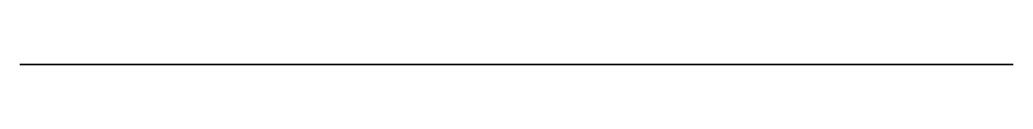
# Model space of a CAD drawing. Header units: millimetres. Extents: x 168.9 to 188.1, y 0 to 0.
import ezdxf

# ---------------------------------------------------------------- set-up
doc = ezdxf.new("R2010")
doc.units = ezdxf.units.MM
doc.layers.get('0').update_dxf_attribs({"color": 173, "true_color": 0x5858e1})

msp = doc.modelspace()

# ---------------------------------------------------------------- linework, layer by layer
at = {"color": 201, "true_color": 0xd59ae5}
msp.add_polyline3d([(182.579, 0, -132.941), (182.579, 0, -131.406), (182.787, 0, -131.396), (182.992, 0, -131.373), (183.194, 0, -131.337), (183.392, 0, -131.288), (183.586, 0, -131.226), (183.775, 0, -131.152), (183.958, 0, -131.067), (184.135, 0, -130.97), (184.306, 0, -130.862), (184.47, 0, -130.743), (184.626, 0, -130.613), (184.773, 0, -130.474), (184.912, 0, -130.324), (185.042, 0, -130.165), (185.161, 0, -129.997), (185.271, 0, -129.819), (185.368, 0, -129.635), (185.452, 0, -129.447), (185.523, 0, -129.255), (185.582, 0, -129.059), (185.627, 0, -128.861), (185.66, 0, -128.661), (185.679, 0, -128.459), (185.685, 0, -128.257), (185.679, 0, -128.055), (185.66, 0, -127.854), (185.627, 0, -127.654), (185.582, 0, -127.455), (185.523, 0, -127.26), (185.452, 0, -127.067), (185.368, 0, -126.879), (185.271, 0, -126.695), (185.161, 0, -126.518), (185.042, 0, -126.35), (184.912, 0, -126.19), (184.773, 0, -126.041), (184.626, 0, -125.901), (184.47, 0, -125.772), (184.306, 0, -125.653), (184.135, 0, -125.544), (183.958, 0, -125.447), (183.775, 0, -125.362), (183.586, 0, -125.288), (183.392, 0, -125.227), (183.194, 0, -125.178), (182.992, 0, -125.141), (182.787, 0, -125.118), (182.579, 0, -125.109), (178.546, 0, -125.109), (178.546, 0, -100.25), (168.852, 0, -100.25), (168.852, 0, -127.49), (170.487, 0, -128.848), (170.487, 0, -200.551), (168.852, 0, -202.012), (168.852, 0, -224.749), (188.097, 0, -224.749), (188.097, 0, -143.857), (182.579, 0, -140.797), (182.579, 0, -139.238), (182.787, 0, -139.229), (182.992, 0, -139.206), (183.194, 0, -139.169), (183.392, 0, -139.12), (183.586, 0, -139.059), (183.775, 0, -138.985), (183.958, 0, -138.9), (184.135, 0, -138.803), (184.306, 0, -138.694), (184.47, 0, -138.575), (184.626, 0, -138.446), (184.773, 0, -138.306), (184.912, 0, -138.157), (185.042, 0, -137.997), (185.161, 0, -137.829), (185.271, 0, -137.652), (185.368, 0, -137.468), (185.452, 0, -137.28), (185.523, 0, -137.087), (185.582, 0, -136.892), (185.627, 0, -136.693), (185.66, 0, -136.493), (185.679, 0, -136.292), (185.685, 0, -136.09), (185.679, 0, -135.888), (185.66, 0, -135.686), (185.627, 0, -135.486), (185.582, 0, -135.288), (185.523, 0, -135.092), (185.452, 0, -134.9), (185.368, 0, -134.712), (185.271, 0, -134.528), (185.161, 0, -134.35), (185.042, 0, -134.182), (184.912, 0, -134.023), (184.773, 0, -133.873), (184.626, 0, -133.734), (184.47, 0, -133.604), (184.306, 0, -133.485), (184.135, 0, -133.377), (183.958, 0, -133.28), (183.775, 0, -133.195), (183.586, 0, -133.121), (183.392, 0, -133.059), (183.194, 0, -133.01), (182.992, 0, -132.974), (182.787, 0, -132.951)], close=True, dxfattribs=at)

doc.saveas('drawing.dxf')
